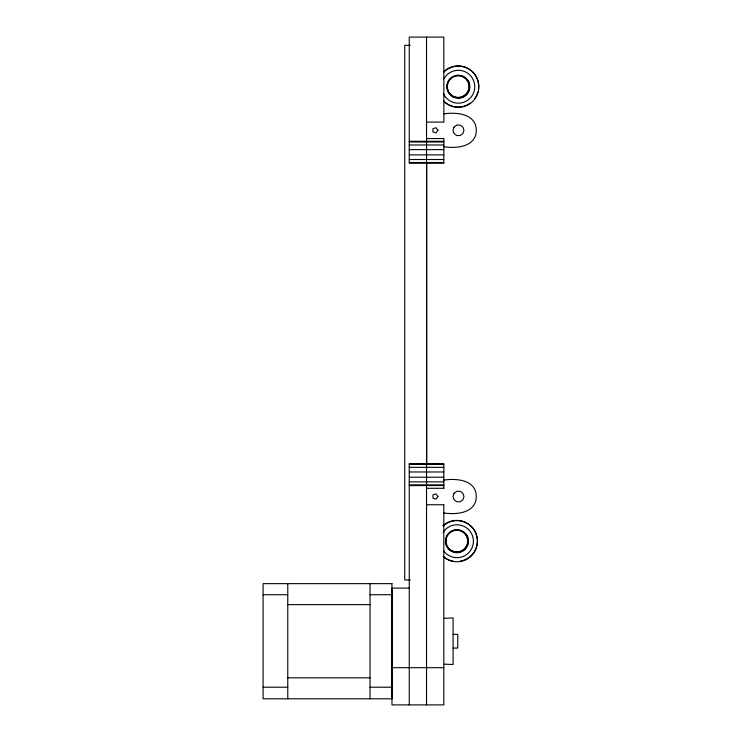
<?xml version="1.0" encoding="UTF-8"?>
<svg xmlns="http://www.w3.org/2000/svg" width="742" height="742" viewBox="0 0 742 742"><rect width="100%" height="100%" fill="white"/><g stroke="black" fill="none" stroke-linecap="round" stroke-linejoin="round"><path stroke-width="1.11" d="M444.477 618.29L453.084 617.91L453.084 664.526L444.477 664.146M443.874 146.749C456.386 148.688 476.123 147.027 476.299 130.314C476.123 113.609 456.386 111.949 443.874 113.888M443.874 512.963C456.386 514.902 476.123 513.241 476.299 496.528C476.123 479.814 456.386 478.154 443.874 480.093M410.298 45.327L404.715 45.327L404.715 579.956L410.298 579.956M426.539 122.096L443.874 122.096L443.809 37.1L409.259 37.1L409.259 163.221L443.809 163.221L443.874 138.541L426.539 138.541M409.259 141.286L443.809 141.286M409.259 142L443.809 142M409.259 144.978L443.809 144.978M409.259 149.624L443.809 149.624M409.259 154.874L443.809 154.874M409.259 159.521L443.809 159.521M409.259 162.507L443.809 162.507M409.259 464.344L443.809 464.344M409.259 467.33L443.809 467.33M409.259 471.977L443.809 471.977M409.259 477.217L443.809 477.217M409.259 481.864L443.809 481.864M409.259 484.851L443.809 484.851M409.259 485.565L443.809 485.565M426.539 488.301L443.874 488.301M426.539 504.755L443.874 504.755M409.259 588.1L391.989 588.1L391.989 704.9L443.809 704.9L443.809 504.755M263.095 594.741L287.775 594.741M370.026 594.741L391.962 594.741M287.775 604.619L370.026 604.619M453.186 634.364L457.758 634.364L457.758 648.072L453.186 648.072M391.989 667.689L443.809 667.689M287.775 677.817L370.026 677.817M263.095 687.213L287.775 687.213M370.026 687.213L391.962 687.213M443.809 488.301L443.809 463.629L409.259 463.629L409.259 704.9M426.706 163.361L426.706 464.232M426.539 37.1L426.539 163.221M426.539 163.361L426.539 704.9M370.026 583.639L370.026 698.797M287.775 583.639L287.775 698.797M443.206 525.939A20.563 20.563 0 0 1 471.764 526.931A20.563 20.563 0 0 1 471.764 555.508A20.563 20.563 0 0 1 443.206 556.5M443.057 532.45A16.454 16.454 0 0 1 467.488 528.573A16.454 16.454 0 0 1 468.137 553.3A16.454 16.454 0 0 1 443.53 550.712M476.809 536.67A20.563 20.563 0 0 1 476.809 545.231M476.559 546.27A20.563 20.563 0 0 1 474.5 551.232M473.943 552.141A20.563 20.563 0 0 1 459.91 561.258M453.473 561.258A20.563 20.563 0 0 1 443.753 556.927M442.928 525.67A20.563 20.563 0 0 1 476.559 535.631M457.647 530.029A10.963 10.963 0 0 1 465.948 546.845A10.963 10.963 0 0 1 447.194 546.437M446.758 545.583A10.963 10.963 0 0 1 446.1 538.117M447.194 535.464A10.963 10.963 0 0 1 455.746 530.029M467.822 543.932A11.52 11.52 0 0 1 453.714 552.076M450.088 550.388A11.52 11.52 0 0 1 448.548 549.089M466.672 535.195A11.52 11.52 0 0 1 467.822 537.969M443.799 72.187A20.563 20.563 0 0 1 472.877 72.187A20.563 20.563 0 0 1 472.877 101.264A20.563 20.563 0 0 1 443.799 101.264M443.883 78.875A16.454 16.454 0 0 1 469.13 74.311A16.454 16.454 0 0 1 468.128 99.947A16.454 16.454 0 0 1 443.308 93.418M443.521 71.918A20.563 20.563 0 0 1 478.377 89.671M477.931 91.776A20.563 20.563 0 0 1 474.704 98.538M470.15 103.092A20.563 20.563 0 0 1 463.388 106.319M462.349 106.57A20.563 20.563 0 0 1 453.789 106.57M452.741 106.319A20.563 20.563 0 0 1 443.521 100.995M461.812 76.148A10.963 10.963 0 0 1 468.48 89.903A10.963 10.963 0 0 1 454.92 96.961A10.963 10.963 0 0 1 447.472 83.614M447.76 82.705A10.963 10.963 0 0 1 451.776 77.474M456.163 75.656A10.963 10.963 0 0 1 460.903 75.86M469.185 89.439A11.52 11.52 0 0 1 464.668 95.894M463.824 96.432A11.52 11.52 0 0 1 461.042 97.582M460.068 97.796A11.52 11.52 0 0 1 458.064 97.972M455.087 97.582A11.52 11.52 0 0 1 452.305 96.432M468.035 80.702A11.52 11.52 0 0 1 469.185 83.475M454.039 127.095L452.991 130.314L454.039 133.541L456.784 135.536L460.17 135.536L462.915 133.541L463.963 130.314L462.915 127.095L460.17 125.101L456.784 125.101L454.039 127.095M454.039 493.309L452.991 496.528L454.039 499.756L456.784 501.75L460.17 501.75L462.915 499.756L463.963 496.528L462.915 493.309L460.17 491.315L456.784 491.315L454.039 493.309M437.91 130.314L436.018 132.929L432.957 131.928L432.957 128.709L436.018 127.707L437.91 130.314M437.91 496.528L436.018 499.134L432.957 498.142L432.957 494.914L436.018 493.922L437.91 496.528M391.962 583.639L263.095 583.639L263.095 698.797L391.962 698.797L391.962 583.639M451.488 550.722A10.963 10.963 0 0 0 467.933 541.224A10.963 10.963 0 0 0 451.488 531.726A10.963 10.963 0 0 0 451.488 550.722M451.21 551.195A11.52 11.52 0 0 0 468.48 541.224A11.52 11.52 0 0 0 451.21 531.244A11.52 11.52 0 0 0 451.21 551.195M452.852 96.219A10.963 10.963 0 0 0 469.306 86.721A10.963 10.963 0 0 0 452.852 77.224A10.963 10.963 0 0 0 452.852 96.219M452.583 96.701A11.52 11.52 0 0 0 469.853 86.721A11.52 11.52 0 0 0 452.583 76.751A11.52 11.52 0 0 0 452.583 96.701"/></g></svg>
